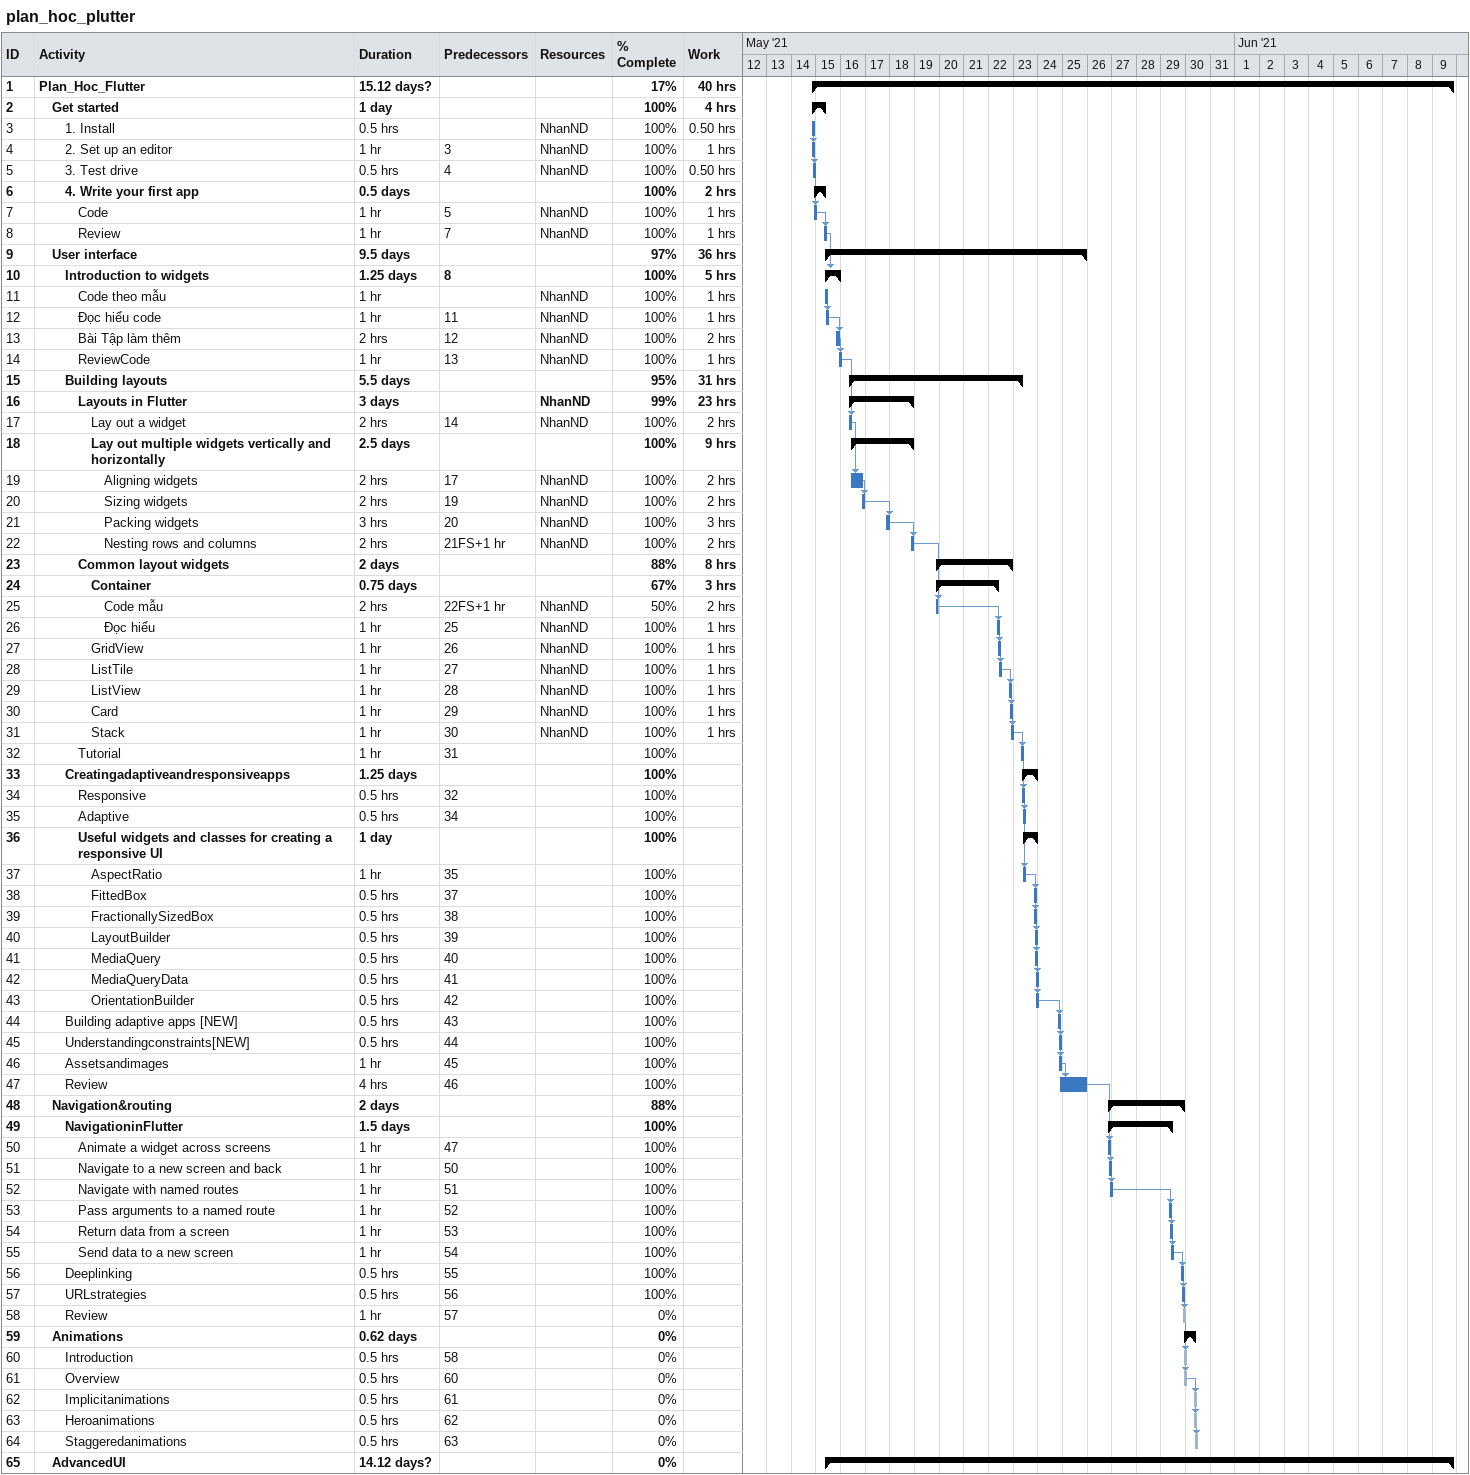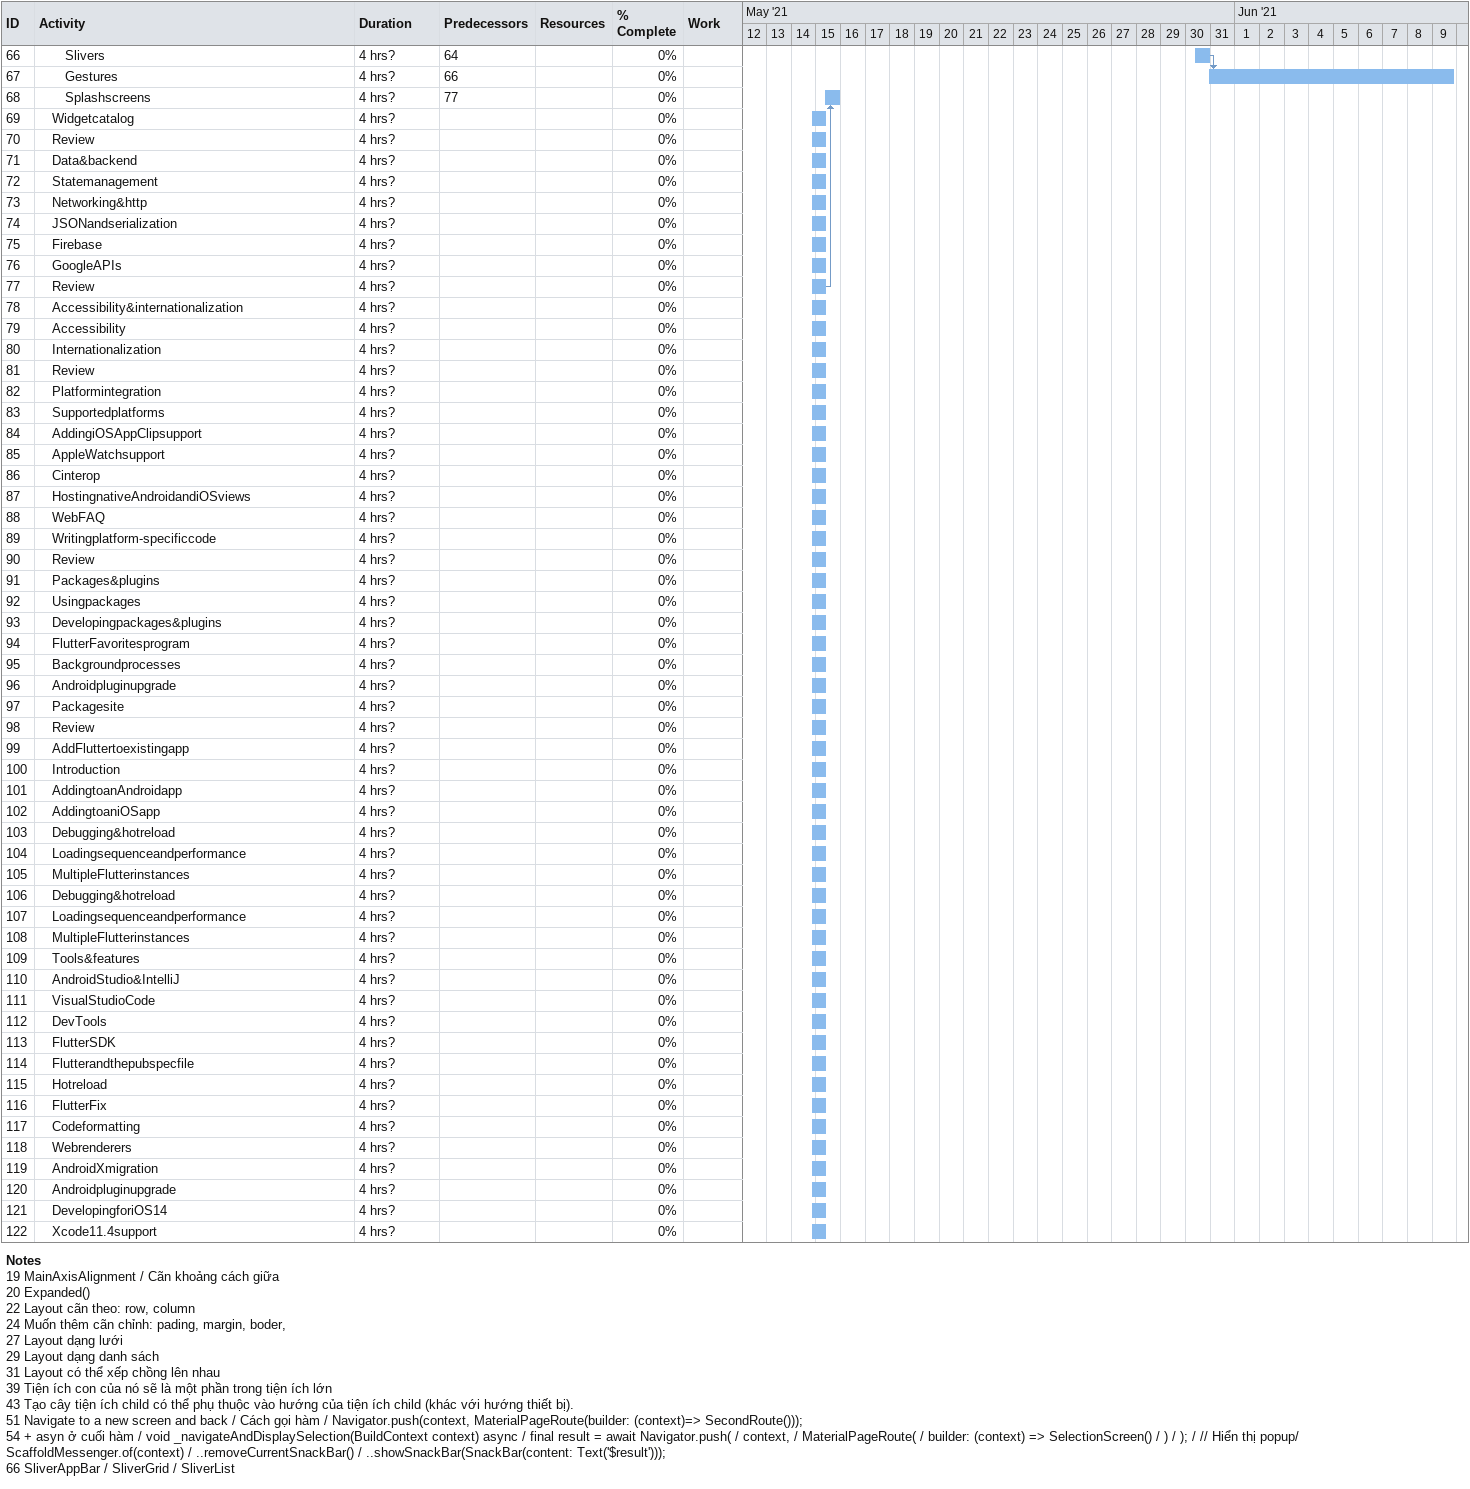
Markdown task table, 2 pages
plan_hoc_plutter

| ID | Level | Task | Duration | Start | Finish | Predecessors | Resources | % complete | Work (h) |
|---|---|---|---|---|---|---|---|---|---|
| 1 | 1 | **Plan_Hoc_Flutter** | 15.12d? | 2021-05-14 | 2021-06-09 |  |  | 17 | 40 |
| 2 | 2 | **Get started** | 1d | 2021-05-14 | 2021-05-15 |  |  | 100 | 4 |
| 3 | 3 | 1. Install | 0.5h | 2021-05-14 | 2021-05-14 |  | NhanND | 100 | 0.50 |
| 4 | 3 | 2. Set up an editor | 1h | 2021-05-14 | 2021-05-14 | 3 | NhanND | 100 | 1 |
| 5 | 3 | 3. Test drive | 0.5h | 2021-05-14 | 2021-05-14 | 4 | NhanND | 100 | 0.50 |
| 6 | 3 | **4. Write your first app** | 0.5d | 2021-05-14 | 2021-05-15 |  |  | 100 | 2 |
| 7 | 4 | Code | 1h | 2021-05-14 | 2021-05-14 | 5 | NhanND | 100 | 1 |
| 8 | 4 | Review | 1h | 2021-05-15 | 2021-05-15 | 7 | NhanND | 100 | 1 |
| 9 | 2 | **User interface** | 9.5d | 2021-05-15 | 2021-05-25 |  |  | 97 | 36 |
| 10 | 3 | **Introduction to widgets** | 1.25d | 2021-05-15 | 2021-05-15 | 8 |  | 100 | 5 |
| 11 | 4 | Code theo mẫu | 1h | 2021-05-15 | 2021-05-15 |  | NhanND | 100 | 1 |
| 12 | 4 | Đọc hiểu code | 1h | 2021-05-15 | 2021-05-15 | 11 | NhanND | 100 | 1 |
| 13 | 4 | Bài Tập làm thêm | 2h | 2021-05-15 | 2021-05-15 | 12 | NhanND | 100 | 2 |
| 14 | 4 | ReviewCode | 1h | 2021-05-15 | 2021-05-15 | 13 | NhanND | 100 | 1 |
| 15 | 3 | **Building layouts** | 5.5d | 2021-05-16 | 2021-05-23 |  |  | 95 | 31 |
| 16 | 4 | **Layouts in Flutter** | 3d | 2021-05-16 | 2021-05-18 |  | NhanND | 99 | 23 |
| 17 | 5 | Lay out a widget | 2h | 2021-05-16 | 2021-05-16 | 14 | NhanND | 100 | 2 |
| 18 | 5 | **Lay out multiple widgets vertically and horizontally** | 2.5d | 2021-05-16 | 2021-05-18 |  |  | 100 | 9 |
| 19 | 6 | Aligning widgets | 2h | 2021-05-16 | 2021-05-16 | 17 | NhanND | 100 | 2 |
| 20 | 6 | Sizing widgets | 2h | 2021-05-16 | 2021-05-16 | 19 | NhanND | 100 | 2 |
| 21 | 6 | Packing widgets | 3h | 2021-05-17 | 2021-05-17 | 20 | NhanND | 100 | 3 |
| 22 | 6 | Nesting rows and columns | 2h | 2021-05-18 | 2021-05-18 | 21FS+1h | NhanND | 100 | 2 |
| 23 | 4 | **Common layout widgets** | 2d | 2021-05-19 | 2021-05-22 |  |  | 88 | 8 |
| 24 | 5 | **Container** | 0.75d | 2021-05-19 | 2021-05-22 |  |  | 67 | 3 |
| 25 | 6 | Code mẫu | 2h | 2021-05-19 | 2021-05-19 | 22FS+1h | NhanND | 50 | 2 |
| 26 | 6 | Đọc hiểu | 1h | 2021-05-22 | 2021-05-22 | 25 | NhanND | 100 | 1 |
| 27 | 5 | GridView | 1h | 2021-05-22 | 2021-05-22 | 26 | NhanND | 100 | 1 |
| 28 | 5 | ListTile | 1h | 2021-05-22 | 2021-05-22 | 27 | NhanND | 100 | 1 |
| 29 | 5 | ListView | 1h | 2021-05-22 | 2021-05-22 | 28 | NhanND | 100 | 1 |
| 30 | 5 | Card | 1h | 2021-05-22 | 2021-05-22 | 29 | NhanND | 100 | 1 |
| 31 | 5 | Stack | 1h | 2021-05-22 | 2021-05-22 | 30 | NhanND | 100 | 1 |
| 32 | 4 | Tutorial | 1h | 2021-05-23 | 2021-05-23 | 31 |  | 100 |  |
| 33 | 3 | **Creatingadaptiveandresponsiveapps** | 1.25d | 2021-05-23 | 2021-05-23 |  |  | 100 |  |
| 34 | 4 | Responsive | 0.5h | 2021-05-23 | 2021-05-23 | 32 |  | 100 |  |
| 35 | 4 | Adaptive | 0.5h | 2021-05-23 | 2021-05-23 | 34 |  | 100 |  |
| 36 | 4 | **Useful widgets and classes for creating a responsive UI** | 1d | 2021-05-23 | 2021-05-23 |  |  | 100 |  |
| 37 | 5 | AspectRatio | 1h | 2021-05-23 | 2021-05-23 | 35 |  | 100 |  |
| 38 | 5 | FittedBox | 0.5h | 2021-05-23 | 2021-05-23 | 37 |  | 100 |  |
| 39 | 5 | FractionallySizedBox | 0.5h | 2021-05-23 | 2021-05-23 | 38 |  | 100 |  |
| 40 | 5 | LayoutBuilder | 0.5h | 2021-05-23 | 2021-05-23 | 39 |  | 100 |  |
| 41 | 5 | MediaQuery | 0.5h | 2021-05-23 | 2021-05-23 | 40 |  | 100 |  |
| 42 | 5 | MediaQueryData | 0.5h | 2021-05-23 | 2021-05-23 | 41 |  | 100 |  |
| 43 | 5 | OrientationBuilder | 0.5h | 2021-05-23 | 2021-05-23 | 42 |  | 100 |  |
| 44 | 3 | Building adaptive apps [NEW] | 0.5h | 2021-05-24 | 2021-05-24 | 43 |  | 100 |  |
| 45 | 3 | Understandingconstraints[NEW] | 0.5h | 2021-05-24 | 2021-05-24 | 44 |  | 100 |  |
| 46 | 3 | Assetsandimages | 1h | 2021-05-24 | 2021-05-24 | 45 |  | 100 |  |
| 47 | 3 | Review | 4h | 2021-05-24 | 2021-05-25 | 46 |  | 100 |  |
| 48 | 2 | **Navigation&routing** | 2d | 2021-05-26 | 2021-05-29 |  |  | 88 |  |
| 49 | 3 | **NavigationinFlutter** | 1.5d | 2021-05-26 | 2021-05-29 |  |  | 100 |  |
| 50 | 4 | Animate a widget across screens | 1h | 2021-05-26 | 2021-05-26 | 47 |  | 100 |  |
| 51 | 4 | Navigate to a new screen and back | 1h | 2021-05-26 | 2021-05-26 | 50 |  | 100 |  |
| 52 | 4 | Navigate with named routes | 1h | 2021-05-26 | 2021-05-26 | 51 |  | 100 |  |
| 53 | 4 | Pass arguments to a named route | 1h | 2021-05-29 | 2021-05-29 | 52 |  | 100 |  |
| 54 | 4 | Return data from a screen | 1h | 2021-05-29 | 2021-05-29 | 53 |  | 100 |  |
| 55 | 4 | Send data to a new screen | 1h | 2021-05-29 | 2021-05-29 | 54 |  | 100 |  |
| 56 | 3 | Deeplinking | 0.5h | 2021-05-29 | 2021-05-29 | 55 |  | 100 |  |
| 57 | 3 | URLstrategies | 0.5h | 2021-05-29 | 2021-05-29 | 56 |  | 100 |  |
| 58 | 3 | Review | 1h | 2021-05-29 | 2021-05-29 | 57 |  | 0 |  |
| 59 | 2 | **Animations** | 0.62d | 2021-05-29 | 2021-05-30 |  |  | 0 |  |
| 60 | 3 | Introduction | 0.5h | 2021-05-29 | 2021-05-29 | 58 |  | 0 |  |
| 61 | 3 | Overview | 0.5h | 2021-05-29 | 2021-05-29 | 60 |  | 0 |  |
| 62 | 3 | Implicitanimations | 0.5h | 2021-05-30 | 2021-05-30 | 61 |  | 0 |  |
| 63 | 3 | Heroanimations | 0.5h | 2021-05-30 | 2021-05-30 | 62 |  | 0 |  |
| 64 | 3 | Staggeredanimations | 0.5h | 2021-05-30 | 2021-05-30 | 63 |  | 0 |  |
| 65 | 2 | **AdvancedUI** | 14.12d? | 2021-05-15 | 2021-06-09 |  |  | 0 |  |
| 66 | 3 | Slivers | 4h? | 2021-05-30 | 2021-05-30 | 64 |  | 0 |  |
| 67 | 3 | Gestures | 4h? | 2021-05-30 | 2021-06-09 | 66 |  | 0 |  |
| 68 | 3 | Splashscreens | 4h? | 2021-05-15 | 2021-05-15 | 77 |  | 0 |  |
| 69 | 2 | Widgetcatalog | 4h? | 2021-05-14 | 2021-05-15 |  |  | 0 |  |
| 70 | 2 | Review | 4h? | 2021-05-14 | 2021-05-15 |  |  | 0 |  |
| 71 | 2 | Data&backend | 4h? | 2021-05-14 | 2021-05-15 |  |  | 0 |  |
| 72 | 2 | Statemanagement | 4h? | 2021-05-14 | 2021-05-15 |  |  | 0 |  |
| 73 | 2 | Networking&http | 4h? | 2021-05-14 | 2021-05-15 |  |  | 0 |  |
| 74 | 2 | JSONandserialization | 4h? | 2021-05-14 | 2021-05-15 |  |  | 0 |  |
| 75 | 2 | Firebase | 4h? | 2021-05-14 | 2021-05-15 |  |  | 0 |  |
| 76 | 2 | GoogleAPIs | 4h? | 2021-05-14 | 2021-05-15 |  |  | 0 |  |
| 77 | 2 | Review | 4h? | 2021-05-14 | 2021-05-15 |  |  | 0 |  |
| 78 | 2 | Accessibility&internationalization | 4h? | 2021-05-14 | 2021-05-15 |  |  | 0 |  |
| 79 | 2 | Accessibility | 4h? | 2021-05-14 | 2021-05-15 |  |  | 0 |  |
| 80 | 2 | Internationalization | 4h? | 2021-05-14 | 2021-05-15 |  |  | 0 |  |
| 81 | 2 | Review | 4h? | 2021-05-14 | 2021-05-15 |  |  | 0 |  |
| 82 | 2 | Platformintegration | 4h? | 2021-05-14 | 2021-05-15 |  |  | 0 |  |
| 83 | 2 | Supportedplatforms | 4h? | 2021-05-14 | 2021-05-15 |  |  | 0 |  |
| 84 | 2 | AddingiOSAppClipsupport | 4h? | 2021-05-14 | 2021-05-15 |  |  | 0 |  |
| 85 | 2 | AppleWatchsupport | 4h? | 2021-05-14 | 2021-05-15 |  |  | 0 |  |
| 86 | 2 | Cinterop | 4h? | 2021-05-14 | 2021-05-15 |  |  | 0 |  |
| 87 | 2 | HostingnativeAndroidandiOSviews | 4h? | 2021-05-14 | 2021-05-15 |  |  | 0 |  |
| 88 | 2 | WebFAQ | 4h? | 2021-05-14 | 2021-05-15 |  |  | 0 |  |
| 89 | 2 | Writingplatform-specificcode | 4h? | 2021-05-14 | 2021-05-15 |  |  | 0 |  |
| 90 | 2 | Review | 4h? | 2021-05-14 | 2021-05-15 |  |  | 0 |  |
| 91 | 2 | Packages&plugins | 4h? | 2021-05-14 | 2021-05-15 |  |  | 0 |  |
| 92 | 2 | Usingpackages | 4h? | 2021-05-14 | 2021-05-15 |  |  | 0 |  |
| 93 | 2 | Developingpackages&plugins | 4h? | 2021-05-14 | 2021-05-15 |  |  | 0 |  |
| 94 | 2 | FlutterFavoritesprogram | 4h? | 2021-05-14 | 2021-05-15 |  |  | 0 |  |
| 95 | 2 | Backgroundprocesses | 4h? | 2021-05-14 | 2021-05-15 |  |  | 0 |  |
| 96 | 2 | Androidpluginupgrade | 4h? | 2021-05-14 | 2021-05-15 |  |  | 0 |  |
| 97 | 2 | Packagesite | 4h? | 2021-05-14 | 2021-05-15 |  |  | 0 |  |
| 98 | 2 | Review | 4h? | 2021-05-14 | 2021-05-15 |  |  | 0 |  |
| 99 | 2 | AddFluttertoexistingapp | 4h? | 2021-05-14 | 2021-05-15 |  |  | 0 |  |
| 100 | 2 | Introduction | 4h? | 2021-05-14 | 2021-05-15 |  |  | 0 |  |
| 101 | 2 | AddingtoanAndroidapp | 4h? | 2021-05-14 | 2021-05-15 |  |  | 0 |  |
| 102 | 2 | AddingtoaniOSapp | 4h? | 2021-05-14 | 2021-05-15 |  |  | 0 |  |
| 103 | 2 | Debugging&hotreload | 4h? | 2021-05-14 | 2021-05-15 |  |  | 0 |  |
| 104 | 2 | Loadingsequenceandperformance | 4h? | 2021-05-14 | 2021-05-15 |  |  | 0 |  |
| 105 | 2 | MultipleFlutterinstances | 4h? | 2021-05-14 | 2021-05-15 |  |  | 0 |  |
| 106 | 2 | Debugging&hotreload | 4h? | 2021-05-14 | 2021-05-15 |  |  | 0 |  |
| 107 | 2 | Loadingsequenceandperformance | 4h? | 2021-05-14 | 2021-05-15 |  |  | 0 |  |
| 108 | 2 | MultipleFlutterinstances | 4h? | 2021-05-14 | 2021-05-15 |  |  | 0 |  |
| 109 | 2 | Tools&features | 4h? | 2021-05-14 | 2021-05-15 |  |  | 0 |  |
| 110 | 2 | AndroidStudio&IntelliJ | 4h? | 2021-05-14 | 2021-05-15 |  |  | 0 |  |
| 111 | 2 | VisualStudioCode | 4h? | 2021-05-14 | 2021-05-15 |  |  | 0 |  |
| 112 | 2 | DevTools | 4h? | 2021-05-14 | 2021-05-15 |  |  | 0 |  |
| 113 | 2 | FlutterSDK | 4h? | 2021-05-14 | 2021-05-15 |  |  | 0 |  |
| 114 | 2 | Flutterandthepubspecfile | 4h? | 2021-05-14 | 2021-05-15 |  |  | 0 |  |
| 115 | 2 | Hotreload | 4h? | 2021-05-14 | 2021-05-15 |  |  | 0 |  |
| 116 | 2 | FlutterFix | 4h? | 2021-05-14 | 2021-05-15 |  |  | 0 |  |
| 117 | 2 | Codeformatting | 4h? | 2021-05-14 | 2021-05-15 |  |  | 0 |  |
| 118 | 2 | Webrenderers | 4h? | 2021-05-14 | 2021-05-15 |  |  | 0 |  |
| 119 | 2 | AndroidXmigration | 4h? | 2021-05-14 | 2021-05-15 |  |  | 0 |  |
| 120 | 2 | Androidpluginupgrade | 4h? | 2021-05-14 | 2021-05-15 |  |  | 0 |  |
| 121 | 2 | DevelopingforiOS14 | 4h? | 2021-05-14 | 2021-05-15 |  |  | 0 |  |
| 122 | 2 | Xcode11.4support | 4h? | 2021-05-14 | 2021-05-15 |  |  | 0 |  |

Notes
- 19: MainAxisAlignment / Cãn khoảng cách giữa
- 20: Expanded()
- 22: Layout cãn theo: row, column
- 24: Muốn thêm cãn chỉnh: pading, margin, boder,
- 27: Layout dạng lưới
- 29: Layout dạng danh sách
- 31: Layout có thể xếp chồng lên nhau
- 39: Tiện ích con của nó sẽ là một phần trong tiện ích lớn
- 43: Tạo cây tiện ích child có thể phụ thuộc vào hướng của tiện ích child (khác với hướng thiết bị).
- 51: Navigate to a new screen and back / Cách gọi hàm / Navigator.push(context, MaterialPageRoute(builder: (context)=> SecondRoute()));
- 54: + asyn ở cuối hàm / void _navigateAndDisplaySelection(BuildContext context) async / final result = await Navigator.push( / context, / MaterialPageRoute( / builder: (context) => SelectionScreen() / ) / ); / // Hiển thị popup/ ScaffoldMessenger.of(context) / ..removeCurrentSnackBar() / ..showSnackBar(SnackBar(content: Text('$result')));
- 66: SliverAppBar / SliverGrid / SliverList
